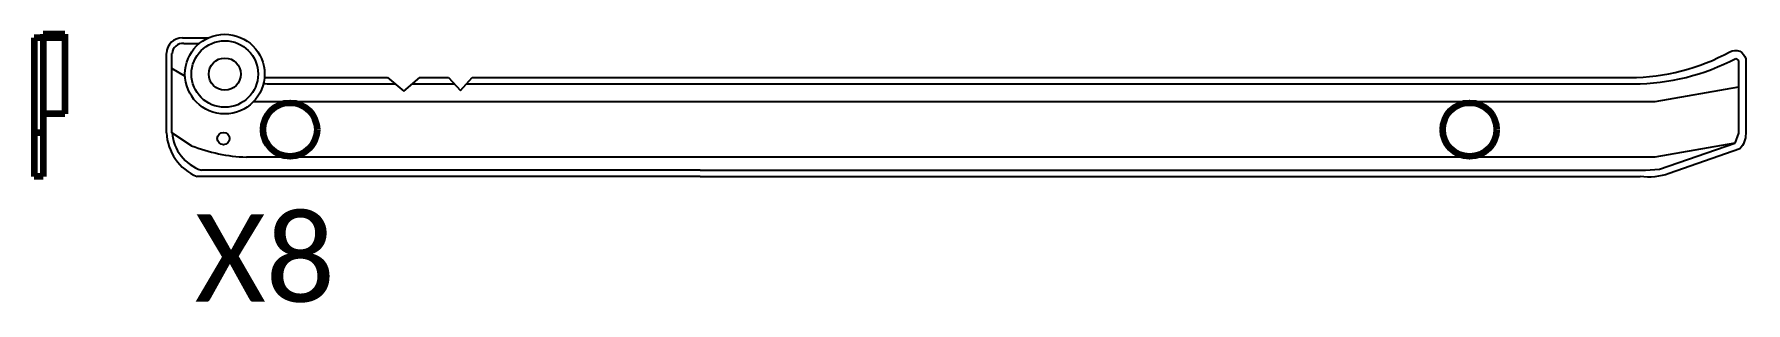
# Model space of a CAD drawing. Header units: centimetres. Extents: x 1319 to 4062, y 3050 to 4081.
# Drawn here: x 3848.59 to 3887.63, y 4046.3 to 4052.44 of the extents above; entities that cross this region are included whole.
import ezdxf

# ---------------------------------------------------------------- set-up
doc = ezdxf.new("R2010")
doc.units = ezdxf.units.CM
doc.layers.add('G-ANNO-TEXT', color=3, linetype='Continuous')
doc.layers.add('viti', color=3, linetype='Continuous')
doc.styles.add('stile2', font='calibril.ttf', dxfattribs={"height": 0.5})

msp = doc.modelspace()

# ---------------------------------------------------------------- linework, layer by layer
at = {"layer": 'viti', "lineweight": 100}
for p, q in [((3849.291, 4052.356), (3848.591, 4052.356)), ((3848.591, 4052.356), (3848.591, 4049.185)), ((3849.291, 4052.439), (3848.791, 4052.439)), ((3848.791, 4052.439), (3848.791, 4049.185)), ((3849.291, 4052.439), (3849.291, 4050.618)), ((3849.291, 4050.618), (3848.791, 4050.618)), ((3848.791, 4050.188), (3848.591, 4050.188)), ((3848.791, 4049.185), (3848.591, 4049.185))]:
    msp.add_line(p, q, dxfattribs=at)
at = {"layer": 'viti'}
for p, q in [((3851.97, 4052.356), (3852.559, 4052.356)), ((3851.606, 4050.188), (3851.606, 4052.001)), ((3851.733, 4050.188), (3851.733, 4052.001)), ((3852.002, 4052.229), (3852.356, 4052.229)), ((3887.405, 4051.885), (3887.468, 4051.834)), ((3852.029, 4051.476), (3851.733, 4051.653)), ((3887.468, 4051.834), (3887.468, 4050.179)), ((3853.978, 4051.307), (3856.821, 4051.307)), ((3856.651, 4051.448), (3857.024, 4051.138)), ((3857.024, 4051.138), (3857.389, 4051.448)), ((3857.218, 4051.307), (3858.174, 4051.307)), ((3858.039, 4051.448), (3858.318, 4051.156)), ((3858.318, 4051.156), (3858.582, 4051.448)), ((3858.454, 4051.307), (3863.784, 4051.307)), ((3863.784, 4051.448), (3884.992, 4051.448)), ((3863.784, 4051.307), (3885.07, 4051.307)), ((3887.468, 4051.229), (3885.557, 4050.895)), ((3863.784, 4050.895), (3853.592, 4050.896)), ((3885.557, 4050.895), (3863.784, 4050.895)), ((3852.18, 4049.89), (3851.733, 4050.188)), ((3887.382, 4049.952), (3885.557, 4049.63)), ((3885.665, 4049.354), (3887.382, 4049.952)), ((3887.468, 4050.179), (3887.382, 4049.952)), ((3863.784, 4049.63), (3853.429, 4049.63)), ((3885.557, 4049.63), (3863.784, 4049.63)), ((3863.784, 4049.33), (3852.403, 4049.33)), ((3863.784, 4049.33), (3885.346, 4049.33)), ((3863.784, 4049.185), (3885.228, 4049.185)), ((3885.346, 4049.33), (3885.665, 4049.354))]:
    msp.add_line(p, q, dxfattribs=at)
for points in [[(3884.992, 4051.448, 0.127421), (3887.272, 4052.039, -0.505832), (3887.633, 4051.873, -0.505832)], [(3887.633, 4051.873), (3887.633, 4051.873), (3887.633, 4050.165, -0.188431), (3887.499, 4049.82), (3887.499, 4049.82), (3885.884, 4049.254, -0.116572), (3885.228, 4049.185), (3885.228, 4049.185)], [(3853.844, 4051.448, 0.025387), (3853.891, 4051.448), (3853.891, 4051.448), (3856.651, 4051.448)]]:
    msp.add_lwpolyline(points, format="xyb", dxfattribs=at)
for points in [[(3857.381, 4051.448), (3858.039, 4051.448)], [(3858.582, 4051.448), (3863.784, 4051.448)], [(3863.784, 4049.185), (3852.305, 4049.185)]]:
    msp.add_lwpolyline(points, dxfattribs=at)
for centre, radius in [((3852.937, 4051.528), 0.91), ((3852.937, 4051.528), 0.76), ((3852.937, 4051.528), 0.366), ((3852.907, 4050.054), 0.14)]:
    msp.add_circle(centre, radius, dxfattribs=at)
at = {"layer": 'viti', "lineweight": 100}
for centre in [(3854.426, 4050.259), (3881.335, 4050.259)]:
    msp.add_circle(centre, 0.615, dxfattribs=at)
at = {"layer": 'viti'}
for centre, radius, start, end in [((3851.971, 4051.992), 0.364, 89.9192, 178.5068), ((3851.988, 4051.973), 0.256, 86.8107, 173.7179), ((3885.07, 4056.308), 5.002, 270, 297.8302), ((3853.937, 4052.069), 0.764, 261.3869, 273.1388), ((3852.75, 4050.239), 1.144, 182.5592, 247.1441), ((3852.722, 4050.27), 0.992, 184.7081, 251.2241), ((3853.576, 4053.454), 3.827, 248.6061, 267.7873)]:
    msp.add_arc(centre, radius, start, end, dxfattribs=at)

# ---------------------------------------------------------------- texts
at = {"layer": 'G-ANNO-TEXT', "insert": (3852.254, 4048.326), "char_height": 2, "attachment_point": 1, "style": 'stile2'}
msp.add_mtext_dynamic_manual_height_columns('X8', width=28.35749, gutter_width=2.5, heights=[0], dxfattribs=at)

doc.saveas('drawing.dxf')
